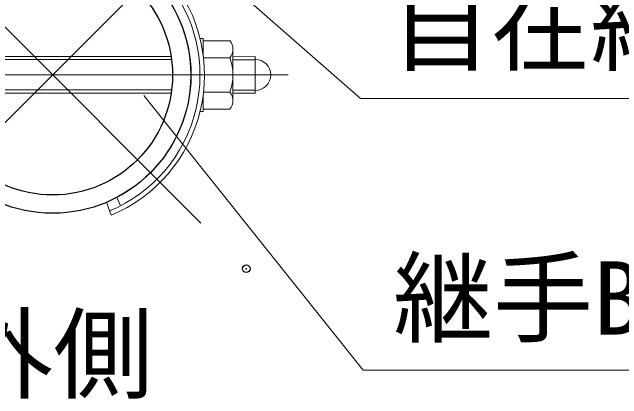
# Model space of a CAD drawing. Units: millimetres, scale not verified. Extents: x -4200 to 4200, y -2970 to 2970.
# Drawn here: x -1508.5 to -1108.3, y -2361.7 to -2108 of the extents above; entities that cross this region are included whole.
import ezdxf
from ezdxf.enums import TextEntityAlignment as Align

# ---------------------------------------------------------------- set-up
doc = ezdxf.new("R2010")
doc.units = ezdxf.units.MM
doc.header["$LTSCALE"] = 10
doc.header["$PDMODE"] = 32
doc.header["$PDSIZE"] = 5
doc.linetypes.add('USER1', pattern=[50.8, 31.75, -6.35, 6.35, -6.35])
for name, color, linetype, lineweight in [('0-1_D-STR1', 1, 'Continuous', 25), ('0-2_D-BMK', 2, 'USER1', 13), ('0-5_Defpoints', 8, 'Continuous', 25), ('0-6_D-STR3', 3, 'Continuous', 13), ('0-A_D-STR-TXT', 7, 'Continuous', 13)]:
    doc.layers.add(name, color=color, linetype=linetype, lineweight=lineweight)
doc.styles.add('ＭＳ ゴシック', font='')
doc.styles.get('ＭＳ ゴシック').set_extended_font_data('MS Gothic')

msp = doc.modelspace()

# ---------------------------------------------------------------- linework, layer by layer
at = {"layer": '0-1_D-STR1'}
for radius in [90.75, 78.75]:
    msp.add_circle((-1481.98, -2149.17), radius, dxfattribs=at)
at = {"layer": '0-2_D-BMK'}
for p, q in [((-1354.81, -2022), (-1609.15, -2276.33)), ((-1609.15, -2022), (-1354.82, -2276.34)), ((-1327.34, -2149.17), (-1601.82, -2149.17))]:
    msp.add_line(p, q, dxfattribs=at)
at = {"layer": '0-5_Defpoints'}
msp.add_point((-1354.82, -2276.34), dxfattribs=at)
at = {"layer": '0-6_D-STR3'}
for p, q in [((-1383.13, -2126.67), (-1383.13, -2135.8)), ((-1383.13, -2126.67), (-1365.73, -2126.67)), ((-1363.63, -2131.83), (-1363.63, -2166.47)), ((-1559.8, -2137.06), (-1404.17, -2137.06)), ((-1363.63, -2137.17), (-1348.93, -2137.16)), ((-1348.93, -2161.16), (-1348.93, -2137.16)), ((-1560.08, -2139.09), (-1403.88, -2139.09)), ((-1382.56, -2137.92), (-1365.73, -2137.92)), ((-1363.63, -2139.2), (-1348.93, -2139.19)), ((-1560.11, -2159.03), (-1403.85, -2159.03)), ((-1559.83, -2161.06), (-1404.13, -2161.06)), ((-1382.56, -2160.42), (-1365.73, -2160.42)), ((-1363.63, -2159.14), (-1348.93, -2159.13)), ((-1363.63, -2161.17), (-1348.93, -2161.16)), ((-1383.13, -2162.54), (-1383.13, -2171.67)), ((-1383.13, -2164.73), (-1383.13, -2173.17)), ((-1385.16, -2173.17), (-1383.13, -2173.17)), ((-1383.13, -2171.67), (-1365.73, -2171.67)), ((-1439.92, -2229.58), (-1437.46, -2235.07)), ((-1446.53, -2232.71), (-1443.66, -2241.26))]:
    msp.add_line(p, q, dxfattribs=at)
msp.add_lwpolyline([(-1385.16, -2125.17), (-1383.13, -2125.17), (-1383.13, -2133.6)], dxfattribs=at)
for centre, radius, start, end in [((-1481.98, -2149.17), 99.75, 292.5916, 40.0012), ((-1481.98, -2149.17), 96.75, 292.7187, 39.8738), ((-1481.98, -2149.17), 90.75, 292.9981, 39.9126), ((-1372.16, -2132.29), 8.55, 318.8349, 41.1651), ((-1394.81, -2149.17), 31.18, 338.853, 21.1471), ((-1348.93, -2149.16), 10.2, 270, 90), ((-1372.17, -2166.04), 8.55, 318.865, 41.135)]:
    msp.add_arc(centre, radius, start, end, dxfattribs=at)
at = {"layer": '0-A_D-STR-TXT'}
for p, q in [((-1279.81, -2164.59), (-1368.53, -2086.91)), ((-1278.15, -2342.89), (-1422.21, -2162.63)), ((-1279.81, -2164.59), (-812.55, -2164.59)), ((-1278.15, -2342.89), (-875.89, -2342.89))]:
    msp.add_line(p, q, dxfattribs=at)

# ---------------------------------------------------------------- texts
at = {"layer": '0-A_D-STR-TXT', "style": 'ＭＳ ゴシック'}
for s, p in [('自在継手ボルト', (-1259.99, -2155.69)), ('継手BN(角根)', (-1258.33, -2333.99)), ('外側', (-1547.21, -2370.8))]:
    msp.add_text(s, height=48.09, dxfattribs=at).set_placement(p, align=Align.BOTTOM_LEFT)

doc.saveas('drawing.dxf')
